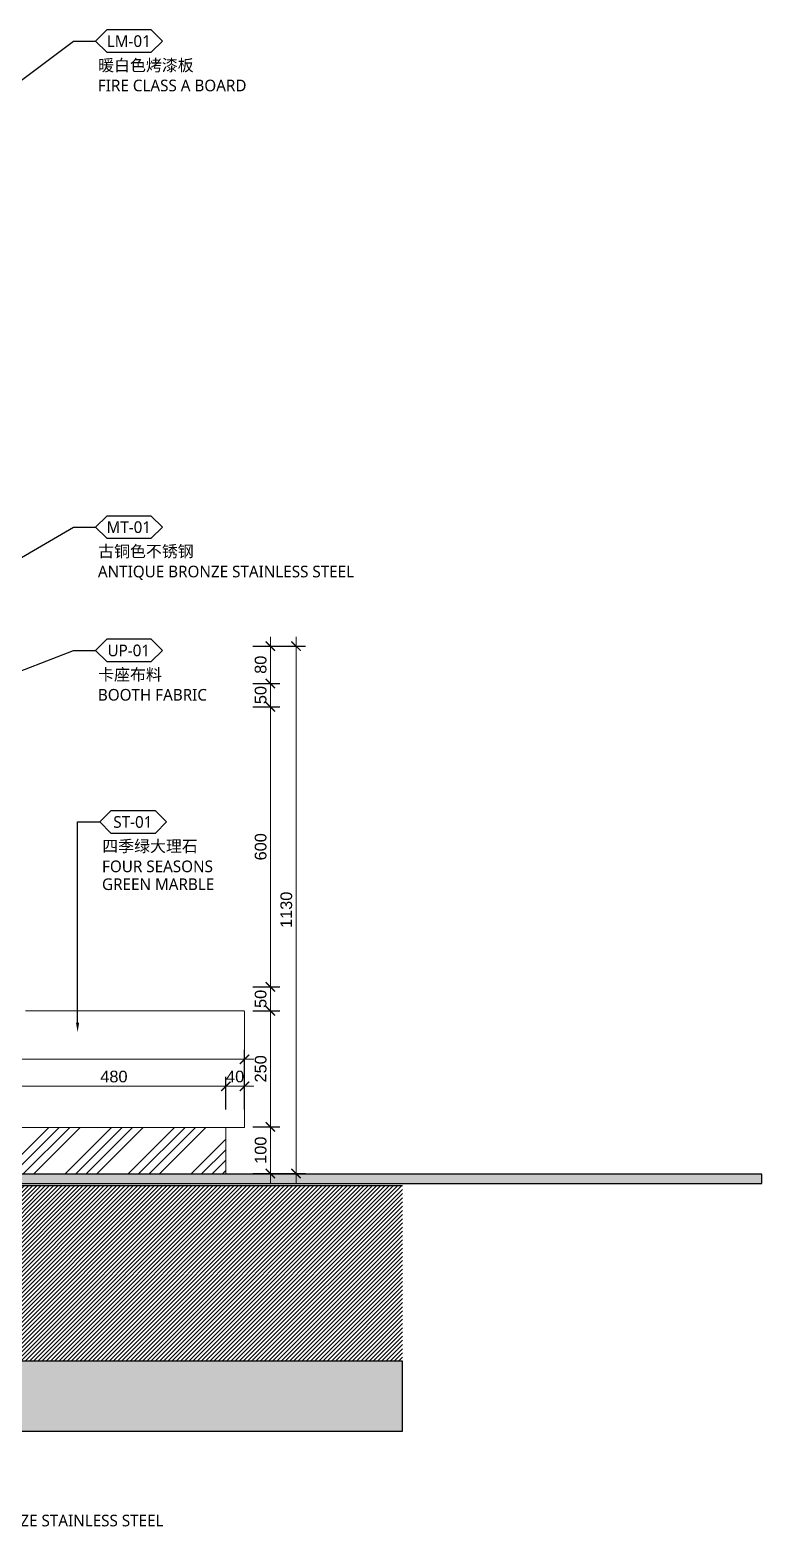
# Model space of a CAD drawing. Header units: millimetres. Extents: x 92928 to 223128, y -11456 to 21098.
# Drawn here: x 187468 to 189035, y -10498 to -7285 of the extents above; entities that cross this region are included whole.
import ezdxf
from ezdxf import colors
from ezdxf.entities.mleader import LeaderData, LeaderLine
from ezdxf.enums import TextEntityAlignment as Align
from ezdxf.math import Vec2, Vec3

# ---------------------------------------------------------------- set-up
doc = ezdxf.new("R2010")
doc.units = ezdxf.units.MM
doc.layers.get('Defpoints').update_dxf_attribs({"color": 250})
for name, color, linetype, lineweight in [('_ACM-A-ANNO-DIMS', 2, 'Continuous', 13), ('_ACM-A-ANNO-DIMS @ 10', 2, 'Continuous', 13), ('_ACM-A-DETL-PATT', 8, 'Continuous', 0), ('_ACM-A-DETL-THIN', 2, 'Continuous', 9), ('_ACM-A-ELVE-HACH', 251, 'Continuous', 9)]:
    doc.layers.add(name, color=color, linetype=linetype, lineweight=lineweight)
for name, color, linetype in [('I-DETL-LW01', 1, 'Continuous'), ('I-DETL-LW02', 2, 'Continuous'), ('IA10-16 Floor Detail$0$I-SECT-LW09', 9, 'Continuous'), ('WALL TYPE$0$G-ANNO-NOTE-CH', 7, 'Continuous'), ('WALL TYPE$0$I-SECT-LW03', 3, 'Continuous')]:
    doc.layers.add(name, color=color, linetype=linetype)
doc.styles.add('Arial', font='ARIALUNI.ttf')
doc.styles.add('WALL TYPE$0$Aecom Chinese', font='Microsoft YaHei.ttf')
doc.dimstyles.new('Aec-Arch-M-注释性', dxfattribs={"dimscale": 2, "dimtxt": 2.5, "dimasz": 2, "dimexe": 2, "dimexo": 2, "dimgap": 0.8, "dimtad": 1, "dimdec": 0, "dimrnd": 5, "dimzin": 3, "dimdsep": 46, "dimtxsty": 'Arial', "dimblk": 'WALL TYPE$0$_ArchTick', "dimcen": 2.5, "dimdle": 2, "dimclrd": 256, "dimclrt": 256, "dimazin": 2, "dimtfac": 0.75, "dimtdec": 0, "dimtix": 1, "dimtmove": 2, "dimatfit": 2, "dimfxl": 5, "dimfxlon": 1, "dimtolj": 1, "dimtzin": 0, "dimlwd": -1, "dimarcsym": 0})

# ---------------------------------------------------------------- blocks, each defined once
blk = doc.blocks.new('WALL TYPE$0$_ArchTick')
at = {"color": 0, "linetype": 'ByBlock', "const_width": 0.15}
blk.add_lwpolyline([(-0.5, -0.5), (0.5, 0.5)], dxfattribs=at)
blk = doc.blocks.new('*D538')
at = {"layer": '_ACM-A-ANNO-DIMS', "color": 0, "lineweight": -2, "transparency": 16777216}
for p, q in [((187945.1, -9634.6), (188002.5, -9634.6)), ((187945.1, -9734.7), (188002.5, -9734.7))]:
    blk.add_line(p, q, dxfattribs=at)
at = {"layer": '_ACM-A-ANNO-DIMS', "transparency": 16777216}
blk.add_line((187982.5, -9614.6), (187982.5, -9754.7), dxfattribs=at)
at = {"layer": 'Defpoints', "color": 0, "transparency": 16777216}
for p in [(187925.1, -9634.6), (187925.1, -9734.7), (187982.5, -9734.7)]:
    blk.add_point(p, dxfattribs=at)
at = {"layer": '_ACM-A-ANNO-DIMS', "transparency": 16777216, "xscale": 20, "yscale": 20, "zscale": 20}
for p, rotation in [((187982.5, -9634.6), 90), ((187982.5, -9734.7), 270)]:
    blk.add_blockref('WALL TYPE$0$_ArchTick', p, dxfattribs=dict(at, rotation=rotation))
at = {"layer": '_ACM-A-ANNO-DIMS', "transparency": 16777216, "insert": (187961.7, -9684.7), "char_height": 25, "attachment_point": 5, "rotation": 90, "style": 'Arial'}
blk.add_mtext('\\A1;100', dxfattribs=at)
blk = doc.blocks.new('*D539')
at = {"layer": '_ACM-A-ANNO-DIMS', "transparency": 16777216}
blk.add_line((187982.5, -9366.3), (187982.5, -9654.6), dxfattribs=at)
at = {"layer": '_ACM-A-ANNO-DIMS', "color": 0, "lineweight": -2, "transparency": 16777216}
for p, q in [((187945.1, -9386.3), (188002.5, -9386.3)), ((187945.1, -9634.6), (188002.5, -9634.6))]:
    blk.add_line(p, q, dxfattribs=at)
at = {"layer": 'Defpoints', "color": 0, "transparency": 16777216}
for p in [(187925.1, -9386.3), (187925.1, -9634.6), (187982.5, -9634.6)]:
    blk.add_point(p, dxfattribs=at)
at = {"layer": '_ACM-A-ANNO-DIMS', "transparency": 16777216, "xscale": 20, "yscale": 20, "zscale": 20}
for p, rotation in [((187982.5, -9386.3), 90), ((187982.5, -9634.6), 270)]:
    blk.add_blockref('WALL TYPE$0$_ArchTick', p, dxfattribs=dict(at, rotation=rotation))
at = {"layer": '_ACM-A-ANNO-DIMS', "transparency": 16777216, "insert": (187961.7, -9510.4), "char_height": 25, "attachment_point": 5, "rotation": 90, "style": 'Arial'}
blk.add_mtext('\\A1;250', dxfattribs=at)
blk = doc.blocks.new('*D540')
at = {"layer": '_ACM-A-ANNO-DIMS', "transparency": 16777216}
for p, q in [((187982.5, -9334.7), (187982.5, -9314.7)), ((187982.5, -9334.7), (187982.5, -9386.3)), ((187982.5, -9386.3), (187982.5, -9406.3))]:
    blk.add_line(p, q, dxfattribs=at)
at = {"layer": '_ACM-A-ANNO-DIMS', "color": 0, "lineweight": -2, "transparency": 16777216}
for p, q in [((187945.1, -9334.7), (188002.5, -9334.7)), ((187945.1, -9386.3), (188002.5, -9386.3))]:
    blk.add_line(p, q, dxfattribs=at)
at = {"layer": 'Defpoints', "color": 0, "transparency": 16777216}
for p in [(187925.1, -9334.7), (187925.1, -9386.3), (187982.5, -9386.3)]:
    blk.add_point(p, dxfattribs=at)
at = {"layer": '_ACM-A-ANNO-DIMS', "transparency": 16777216, "xscale": 20, "yscale": 20, "zscale": 20}
for p, rotation in [((187982.5, -9334.7), 270), ((187982.5, -9386.3), 90)]:
    blk.add_blockref('WALL TYPE$0$_ArchTick', p, dxfattribs=dict(at, rotation=rotation))
at = {"layer": '_ACM-A-ANNO-DIMS', "transparency": 16777216, "insert": (187961.7, -9360.5), "char_height": 25, "attachment_point": 5, "rotation": 90, "style": 'Arial'}
blk.add_mtext('\\A1;50', dxfattribs=at)
blk = doc.blocks.new('*D541')
at = {"layer": '_ACM-A-ANNO-DIMS', "color": 0, "lineweight": -2, "transparency": 16777216}
for p, q in [((187945.1, -8734.7), (188002.5, -8734.7)), ((187945.1, -9334.7), (188002.5, -9334.7))]:
    blk.add_line(p, q, dxfattribs=at)
at = {"layer": '_ACM-A-ANNO-DIMS', "transparency": 16777216}
blk.add_line((187982.5, -8714.7), (187982.5, -9354.7), dxfattribs=at)
at = {"layer": 'Defpoints', "color": 0, "transparency": 16777216}
for p in [(187925.1, -8734.7), (187925.1, -9334.7), (187982.5, -9334.7)]:
    blk.add_point(p, dxfattribs=at)
at = {"layer": '_ACM-A-ANNO-DIMS', "transparency": 16777216, "xscale": 20, "yscale": 20, "zscale": 20}
for p, rotation in [((187982.5, -8734.7), 90), ((187982.5, -9334.7), 270)]:
    blk.add_blockref('WALL TYPE$0$_ArchTick', p, dxfattribs=dict(at, rotation=rotation))
at = {"layer": '_ACM-A-ANNO-DIMS', "transparency": 16777216, "insert": (187961.7, -9034.7), "char_height": 25, "attachment_point": 5, "rotation": 90, "style": 'Arial'}
blk.add_mtext('\\A1;600', dxfattribs=at)
blk = doc.blocks.new('*D542')
at = {"layer": '_ACM-A-ANNO-DIMS', "transparency": 16777216}
for p, q in [((187982.5, -8684.7), (187982.5, -8664.7)), ((187982.5, -8684.7), (187982.5, -8734.7)), ((187982.5, -8734.7), (187982.5, -8754.7))]:
    blk.add_line(p, q, dxfattribs=at)
at = {"layer": '_ACM-A-ANNO-DIMS', "color": 0, "lineweight": -2, "transparency": 16777216}
for p, q in [((187945.1, -8684.7), (188002.5, -8684.7)), ((187945.1, -8734.7), (188002.5, -8734.7))]:
    blk.add_line(p, q, dxfattribs=at)
at = {"layer": 'Defpoints', "color": 0, "transparency": 16777216}
for p in [(187925.1, -8684.7), (187925.1, -8734.7), (187982.5, -8734.7)]:
    blk.add_point(p, dxfattribs=at)
at = {"layer": '_ACM-A-ANNO-DIMS', "transparency": 16777216, "xscale": 20, "yscale": 20, "zscale": 20}
for p, rotation in [((187982.5, -8684.7), 270), ((187982.5, -8734.7), 90)]:
    blk.add_blockref('WALL TYPE$0$_ArchTick', p, dxfattribs=dict(at, rotation=rotation))
at = {"layer": '_ACM-A-ANNO-DIMS', "transparency": 16777216, "insert": (187961.7, -8709.7), "char_height": 25, "attachment_point": 5, "rotation": 90, "style": 'Arial'}
blk.add_mtext('\\A1;50', dxfattribs=at)
blk = doc.blocks.new('*D543')
at = {"layer": '_ACM-A-ANNO-DIMS', "color": 0, "lineweight": -2, "transparency": 16777216}
for p, q in [((187945.1, -8604.7), (188002.5, -8604.7)), ((187945.1, -8684.7), (188002.5, -8684.7))]:
    blk.add_line(p, q, dxfattribs=at)
at = {"layer": '_ACM-A-ANNO-DIMS', "transparency": 16777216}
blk.add_line((187982.5, -8584.7), (187982.5, -8704.7), dxfattribs=at)
at = {"layer": 'Defpoints', "color": 0, "transparency": 16777216}
for p in [(187925.1, -8604.7), (187925.1, -8684.7), (187982.5, -8684.7)]:
    blk.add_point(p, dxfattribs=at)
at = {"layer": '_ACM-A-ANNO-DIMS', "transparency": 16777216, "xscale": 20, "yscale": 20, "zscale": 20}
for p, rotation in [((187982.5, -8604.7), 90), ((187982.5, -8684.7), 270)]:
    blk.add_blockref('WALL TYPE$0$_ArchTick', p, dxfattribs=dict(at, rotation=rotation))
at = {"layer": '_ACM-A-ANNO-DIMS', "transparency": 16777216, "insert": (187961.7, -8644.7), "char_height": 25, "attachment_point": 5, "rotation": 90, "style": 'Arial'}
blk.add_mtext('\\A1;80', dxfattribs=at)
blk = doc.blocks.new('*D544')
at = {"layer": '_ACM-A-ANNO-DIMS', "color": 0, "lineweight": -2, "transparency": 16777216}
for p, q in [((187887.1, -9597.8), (187887.1, -9527.8)), ((187927.1, -9597.8), (187927.1, -9527.8))]:
    blk.add_line(p, q, dxfattribs=at)
at = {"layer": '_ACM-A-ANNO-DIMS', "transparency": 16777216}
for p, q in [((187887.1, -9547.8), (187867.1, -9547.8)), ((187927.1, -9547.8), (187887.1, -9547.8)), ((187927.1, -9547.8), (187947.1, -9547.8))]:
    blk.add_line(p, q, dxfattribs=at)
at = {"layer": 'Defpoints', "color": 0, "transparency": 16777216}
for p in [(187887.1, -9547.8), (187887.1, -9636.3), (187927.1, -9636.3)]:
    blk.add_point(p, dxfattribs=at)
at = {"layer": '_ACM-A-ANNO-DIMS', "transparency": 16777216, "xscale": 20, "yscale": 20, "zscale": 20}
blk.add_blockref('WALL TYPE$0$_ArchTick', (187887.1, -9547.8), dxfattribs=at)
at = {"layer": '_ACM-A-ANNO-DIMS', "transparency": 16777216, "xscale": 20, "yscale": 20, "zscale": 20, "rotation": 180}
blk.add_blockref('WALL TYPE$0$_ArchTick', (187927.1, -9547.8), dxfattribs=at)
at = {"layer": '_ACM-A-ANNO-DIMS', "transparency": 16777216, "insert": (187907.1, -9527), "char_height": 25, "attachment_point": 5, "style": 'Arial'}
blk.add_mtext('\\A1;40', dxfattribs=at)
blk = doc.blocks.new('*D545')
at = {"layer": '_ACM-A-ANNO-DIMS', "color": 0, "lineweight": -2, "transparency": 16777216}
for p, q in [((187407.9, -9597.8), (187407.9, -9527.8)), ((187887.1, -9597.8), (187887.1, -9527.8))]:
    blk.add_line(p, q, dxfattribs=at)
at = {"layer": '_ACM-A-ANNO-DIMS', "transparency": 16777216}
blk.add_line((187907.1, -9547.8), (187387.9, -9547.8), dxfattribs=at)
at = {"layer": 'Defpoints', "color": 0, "transparency": 16777216}
for p in [(187407.9, -9547.8), (187407.9, -9636.3), (187887.1, -9636.3)]:
    blk.add_point(p, dxfattribs=at)
at = {"layer": '_ACM-A-ANNO-DIMS', "transparency": 16777216, "xscale": 20, "yscale": 20, "zscale": 20, "rotation": 180}
blk.add_blockref('WALL TYPE$0$_ArchTick', (187407.9, -9547.8), dxfattribs=at)
at = {"layer": '_ACM-A-ANNO-DIMS', "transparency": 16777216, "xscale": 20, "yscale": 20, "zscale": 20}
blk.add_blockref('WALL TYPE$0$_ArchTick', (187887.1, -9547.8), dxfattribs=at)
at = {"layer": '_ACM-A-ANNO-DIMS', "transparency": 16777216, "insert": (187647.5, -9527), "char_height": 25, "attachment_point": 5, "style": 'Arial'}
blk.add_mtext('\\A1;480', dxfattribs=at)
blk = doc.blocks.new('*D548')
at = {"layer": '_ACM-A-ANNO-DIMS', "color": 0, "lineweight": -2, "transparency": 16777216}
for p, q in [((186118.2, -9539.9), (186118.2, -9469.9)), ((187927.1, -9539.9), (187927.1, -9469.9))]:
    blk.add_line(p, q, dxfattribs=at)
at = {"layer": '_ACM-A-ANNO-DIMS', "transparency": 16777216}
blk.add_line((187947.1, -9489.9), (186098.2, -9489.9), dxfattribs=at)
at = {"layer": 'Defpoints', "color": 0, "transparency": 16777216}
for p in [(186118.2, -9489.9), (186118.2, -9636.3), (187927.1, -9631.5)]:
    blk.add_point(p, dxfattribs=at)
at = {"layer": '_ACM-A-ANNO-DIMS', "transparency": 16777216, "xscale": 20, "yscale": 20, "zscale": 20, "rotation": 180}
blk.add_blockref('WALL TYPE$0$_ArchTick', (186118.2, -9489.9), dxfattribs=at)
at = {"layer": '_ACM-A-ANNO-DIMS', "transparency": 16777216, "xscale": 20, "yscale": 20, "zscale": 20}
blk.add_blockref('WALL TYPE$0$_ArchTick', (187927.1, -9489.9), dxfattribs=at)
at = {"layer": '_ACM-A-ANNO-DIMS', "transparency": 16777216, "insert": (187022.7, -9469.2), "char_height": 25, "attachment_point": 5, "style": 'Arial'}
blk.add_mtext('\\A1;1810', dxfattribs=at)
blk = doc.blocks.new('*D562')
at = {"layer": '_ACM-A-ANNO-DIMS', "color": 0, "lineweight": -2, "transparency": 16777216}
for p, q in [((187987.5, -8604.7), (188057.5, -8604.7)), ((187987.5, -9734.7), (188057.5, -9734.7))]:
    blk.add_line(p, q, dxfattribs=at)
at = {"layer": '_ACM-A-ANNO-DIMS', "transparency": 16777216}
blk.add_line((188037.5, -8584.7), (188037.5, -9754.7), dxfattribs=at)
at = {"layer": 'Defpoints', "color": 0, "transparency": 16777216}
for p in [(187925.1, -8604.7), (187925.1, -9734.7), (188037.5, -9734.7)]:
    blk.add_point(p, dxfattribs=at)
at = {"layer": '_ACM-A-ANNO-DIMS', "transparency": 16777216, "xscale": 20, "yscale": 20, "zscale": 20}
for p, rotation in [((188037.5, -8604.7), 90), ((188037.5, -9734.7), 270)]:
    blk.add_blockref('WALL TYPE$0$_ArchTick', p, dxfattribs=dict(at, rotation=rotation))
at = {"layer": '_ACM-A-ANNO-DIMS', "transparency": 16777216, "insert": (188016.7, -9169.7), "char_height": 25, "attachment_point": 5, "rotation": 90, "style": 'Arial'}
blk.add_mtext('\\A1;1130', dxfattribs=at)
blk = doc.blocks.new('WHA12202707')
at = {"transparency": 16777216}
for p, q in [((2.38, 2.38), (0, 0)), ((2.38, -2.38), (0, 0)), ((11.91, 2.38), (2.38, 2.38)), ((11.91, 2.38), (14.29, 0)), ((11.91, -2.38), (14.29, 0)), ((2.38, -2.38), (11.91, -2.38))]:
    blk.add_line(p, q, dxfattribs=at)
at = {"transparency": 16777216, "style": 'WALL TYPE$0$Aecom Chinese'}
blk.add_attdef('英文2', (0.49, -14.58), '', height=2.5, dxfattribs=at)
at = {"layer": 'WALL TYPE$0$G-ANNO-NOTE-CH', "transparency": 16777216, "style": 'WALL TYPE$0$Aecom Chinese'}
blk.add_attdef('编号', text='', height=2.5, dxfattribs=at).set_placement((7.1, 0), align=Align.MIDDLE)
for tag, p in [('中文', (0.54, -5.18)), ('英文', (0.49, -9.51))]:
    blk.add_attdef(tag, text='', height=2.5, dxfattribs=at).set_placement(p, align=Align.MIDDLE_LEFT)

msp = doc.modelspace()

# ---------------------------------------------------------------- hatches: boundary and pattern name
h = msp.add_hatch()
h.set_pattern_fill('0-钢筋混凝土001-DOM', color=250, scale=15, pattern_type=2)
h.set_pattern_definition([(45, (-2644.7, -8316.98), (-53.03301, 53.03301), []), (50, (-2644.7, -8316.98), (107.589027, -9.41282), [11.25, -123.75]), (355, (-2644.7, -8316.98), (-20.8127, 112.82882), [9, -99]), (100.4514, (-2635.73, -8317.76), (86.77641, 103.41593), [9.56103, -105.171317]), (46.1842, (-2644.7, -8286.98), (160.08616, -24.82785), [16.875, -185.625]), (96.6356, (-2631.36, -8289.05), (140.1994, 146.11768), [14.34154, -157.75695]), (351.1842, (-2644.7, -8286.98), (140.19929, 146.11779), [13.5, -148.5]), (21, (-2629.7, -8294.48), (89.536058, -60.392834), [11.25, -123.75]), (326, (-2629.7, -8294.48), (36.4973, 108.772507), [9, -99]), (71.4514, (-2622.24, -8299.51), (126.033394, 48.379575), [9.56103, -105.171317]), (37.5, (-2644.7, -8316.98), (1.823978, 49.934078), [0.75, -97.8, 0.75, -100.5, 0.75, -99.375]), (7.5, (-2644.7, -8316.98), (39.46043, 59.161757), [0.75, -57.3, 0.75, -95.55, 0.75, -37.875]), (327.5, (-2678.15, -8316.98), (80.0733654, -3.383231), [0.75, -37.5, 0.75, -117, 0.75, -155.25]), (317.5, (-2693.15, -8316.98), (87.477925, 15.015747), [0.75, -48.75, 0.75, -77.7, 0.75, -110.25])])
h.paths.add_polyline_path([(184346.1, -10136.3), (184346.1, -10286.3), (188265.2, -10286.3), (188265.2, -10136.3)])
at = {"layer": '_ACM-A-DETL-PATT'}
h = msp.add_hatch(dxfattribs=at)
h.set_pattern_fill('ANSI31', color=256, scale=2)
h.set_pattern_definition([(45, (185778.222, -10136.252), (-4.490128, 4.490128), [])])
h.paths.add_polyline_path([(188265.2, -9761.3), (185778.2, -9761.3), (185778.2, -10136.3), (188265.2, -10136.3)])
at = {"layer": '_ACM-A-ELVE-HACH'}
h = msp.add_hatch(dxfattribs=at)
h.set_pattern_fill('ANSI34', color=256, scale=5, style=0)
h.set_pattern_definition([(45, (187407.905, -9736.25), (-67.352, 67.352), []), (45, (187430.36, -9736.25), (-67.352, 67.352), []), (45, (187452.81, -9736.25), (-67.352, 67.352), []), (45, (187475.26, -9736.25), (-67.352, 67.352), [])])
h.paths.add_polyline_path([(187407.9, -9636.3), (187407.9, -9736.3), (187887.1, -9736.3), (187887.1, -9636.3)])
at = {"layer": 'IA10-16 Floor Detail$0$I-SECT-LW09'}
h = msp.add_hatch(dxfattribs=at)
h.set_pattern_fill('DOLMIT', color=8)
h.set_pattern_definition([(0, (186717.304, -9756.252), (0, 6.35), []), (45, (186717.304, -9756.252), (-12.69999, 12.69999), [8.98026, -17.96051])])
h.paths.add_polyline_path([(189035.2, -9756.3), (189035.2, -9736.3), (186663.2, -9736.3), (186663.2, -9756.3)])

# ---------------------------------------------------------------- linework, layer by layer
at = {"layer": '_ACM-A-DETL-THIN'}
msp.add_lwpolyline([(187457.9, -9386.3), (187925.1, -9386.3, -0.414214), (187927.1, -9388.3), (187927.1, -9634.3, -0.414214), (187925.1, -9636.3), (187887.1, -9636.3), (187887.1, -9736.3)], format="xyb", dxfattribs=at)
at = {"layer": '_ACM-A-DETL-THIN', "color": 8}
msp.add_lwpolyline([(187887.1, -9636.3), (187407.9, -9636.3)], dxfattribs=at)
at = {"layer": 'I-DETL-LW01'}
msp.add_lwpolyline([(188265.2, -9761.3), (185778.2, -9761.3)], dxfattribs=at)
at = {"layer": 'I-DETL-LW02'}
msp.add_lwpolyline([(189035.2, -9736.3), (186663.2, -9736.3), (186663.2, -9756.3), (189035.2, -9756.3)], close=True, dxfattribs=at)
at = {"layer": 'WALL TYPE$0$I-SECT-LW03'}
msp.add_lwpolyline([(188265.2, -10286.3), (188265.2, -10136.3), (184346.1, -10136.3), (184346.1, -10286.3)], close=True, dxfattribs=at)

# ---------------------------------------------------------------- dimensions: what is measured, and where the dimension line sits
at = {"layer": '_ACM-A-ANNO-DIMS @ 10'}
for base, p1, p2, picture, middle in [((187982.5, -8684.7), (187925.1, -8604.7), (187925.1, -8684.7), '*D543', (187961.7, -8644.7)), ((188037.5, -9734.7), (187925.1, -8604.7), (187925.1, -9734.7), '*D562', (188016.7, -9169.7)), ((187982.5, -8734.7), (187925.1, -8684.7), (187925.1, -8734.7), '*D542', (187961.7, -8709.7)), ((187982.5, -9334.7), (187925.1, -8734.7), (187925.1, -9334.7), '*D541', (187961.7, -9034.7)), ((187982.5, -9386.3), (187925.1, -9334.7), (187925.1, -9386.3), '*D540', (187961.7, -9360.5)), ((187982.5, -9634.6), (187925.1, -9386.3), (187925.1, -9634.6), '*D539', (187961.7, -9510.4)), ((187982.5, -9734.7), (187925.1, -9634.6), (187925.1, -9734.7), '*D538', (187961.7, -9684.7))]:
    dim = msp.add_linear_dim(base=base, p1=p1, p2=p2, angle=90, dimstyle='Aec-Arch-M-注释性', override={"dimscale": 10, "dimzin": 8, "dimtix": 1, "dimtofl": 1, "dimtmove": 2, "dimatfit": 2}, dxfattribs=at)
    dim.commit()
    dim.dimension.update_dxf_attribs({"geometry": picture, "text_midpoint": middle})
for base, p1, p2, picture, middle in [((186118.2, -9489.9), (187927.1, -9631.5), (186118.2, -9636.3), '*D548', (187022.7, -9469.2)), ((187407.9, -9547.8), (187887.1, -9636.3), (187407.9, -9636.3), '*D545', (187647.5, -9527)), ((187887.1, -9547.8), (187927.1, -9636.3), (187887.1, -9636.3), '*D544', (187907.1, -9527))]:
    dim = msp.add_linear_dim(base=base, p1=p1, p2=p2, dimstyle='Aec-Arch-M-注释性', override={"dimscale": 10, "dimzin": 8, "dimtix": 1, "dimtofl": 1, "dimtmove": 2, "dimatfit": 2}, dxfattribs=at)
    dim.commit()
    dim.dimension.update_dxf_attribs({"geometry": picture, "text_midpoint": middle})

# ---------------------------------------------------------------- leaders
ml = msp.add_multileader_block('Standard', dxfattribs=at)
ml.set_content('WHA12202707', color=256, scale=10)
ml.set_attribute('编号', 'LM-01', width=0)
ml.set_attribute('中文', '暖白色烤漆板', width=0)
ml.set_attribute('英文', 'FIRE CLASS A BOARD', width=0)
ml.set_attribute('英文2', '', width=0)
ml.set_leader_properties(color=2)
ml.build(insert=Vec2(0, 0))
ml.multileader.update_dxf_attribs({"text_right_attachment_type": 6, "dogleg_length": 0.36, "arrow_head_size": 20, "scale": 10})
ctx = ml.context
ctx.base_point, ctx.scale, ctx.char_height, ctx.arrow_head_size, ctx.landing_gap_size, ctx.plane_origin = Vec3(187608.3, -7308.7), 10, 750, 20, 0.9, Vec3(190069.2, -10190.4)
ctx.right_attachment = 6
notes = []
notes.append((ctx, [(0, (1, 1, 0), (187560.9, -7308.7), (1, 0), 47.4, [(2, [(186993.1, -7735)], 0, [])])]))
ctx.block.insert = Vec3(187608.3, -7308.7)
ml = msp.add_multileader_block('Standard', dxfattribs=at)
ml.set_content('WHA12202707', color=256, scale=10)
ml.set_attribute('编号', 'MT-01', width=0)
ml.set_attribute('中文', '古铜色不锈钢', width=0)
ml.set_attribute('英文', 'ANTIQUE BRONZE STAINLESS STEEL', width=0)
ml.set_attribute('英文2', '', width=0)
ml.set_leader_properties(color=2)
ml.build(insert=Vec2(0, 0))
ml.multileader.update_dxf_attribs({"text_right_attachment_type": 6, "dogleg_length": 0.36, "arrow_head_size": 20, "scale": 10})
ctx = ml.context
ctx.base_point, ctx.scale, ctx.char_height, ctx.arrow_head_size, ctx.landing_gap_size, ctx.plane_origin = Vec3(187608.3, -8349.9), 10, 750, 20, 0.9, Vec3(190069.2, -13241.1)
ctx.right_attachment = 6
notes.append((ctx, [(0, (1, 1, 0), (187560.9, -8349.9), (1, 0), 47.4, [(1, [(187095.4, -8621.3)], 0, [])])]))
ctx.block.insert = Vec3(187608.3, -8349.9)
ml = msp.add_multileader_block('Standard', dxfattribs=at)
ml.set_content('WHA12202707', color=256, scale=10)
ml.set_attribute('编号', 'UP-01', width=0)
ml.set_attribute('中文', '卡座布料', width=0)
ml.set_attribute('英文', 'BOOTH FABRIC', width=0)
ml.set_attribute('英文2', '', width=0)
ml.set_leader_properties(color=2)
ml.build(insert=Vec2(0, 0))
ml.multileader.update_dxf_attribs({"text_right_attachment_type": 6, "dogleg_length": 0.36, "arrow_head_size": 20, "scale": 10})
ctx = ml.context
ctx.base_point, ctx.scale, ctx.char_height, ctx.arrow_head_size, ctx.landing_gap_size, ctx.plane_origin = Vec3(187608.3, -8614), 10, 750, 20, 0.9, Vec3(190069.2, -13505.3)
ctx.right_attachment = 6
notes.append((ctx, [(0, (1, 1, 0), (187560.9, -8614), (1, 0), 47.4, [(1, [(187033.8, -8816.7)], 0, [])])]))
ctx.block.insert = Vec3(187608.3, -8614)
ml = msp.add_multileader_block('Standard', dxfattribs=at)
ml.set_content('WHA12202707', color=256, scale=10)
ml.set_attribute('编号', 'ST-01', width=0)
ml.set_attribute('中文', '四季绿大理石', width=0)
ml.set_attribute('英文', 'FOUR SEASONS ', width=0)
ml.set_attribute('英文2', 'GREEN MARBLE', width=0)
ml.set_leader_properties(color=2)
ml.build(insert=Vec2(0, 0))
ml.multileader.update_dxf_attribs({"text_right_attachment_type": 6, "dogleg_length": 0.36, "arrow_head_size": 20, "scale": 10})
ctx = ml.context
ctx.base_point, ctx.scale, ctx.char_height, ctx.arrow_head_size, ctx.landing_gap_size, ctx.plane_origin = Vec3(187617.1, -8981.5), 10, 750, 20, 0.9, Vec3(189407.1, -10111.8)
ctx.right_attachment = 6
notes.append((ctx, [(0, (1, 1, 0), (187569.7, -8981.5), (1, 0), 47.4, [(0, [(187569.7, -9431.8)], 0, [])])]))
ctx.block.insert = Vec3(187617.1, -8981.5)
ml = msp.add_multileader_block('Standard', dxfattribs=at)
ml.set_content('WHA12202707', color=256, scale=10)
ml.set_attribute('编号', 'MT-01', width=0)
ml.set_attribute('中文', '古铜色不锈钢', width=0)
ml.set_attribute('英文', 'ANTIQUE BRONZE STAINLESS STEEL', width=0)
ml.set_attribute('英文2', '', width=0)
ml.set_leader_properties(color=2)
ml.build(insert=Vec2(0, 0))
ml.multileader.update_dxf_attribs({"text_right_attachment_type": 6, "dogleg_length": 0.36, "arrow_head_size": 20, "scale": 10})
ctx = ml.context
ctx.base_point, ctx.scale, ctx.char_height, ctx.arrow_head_size, ctx.landing_gap_size, ctx.plane_origin = Vec3(187200.2, -10382.9), 10, 750, 20, 0.9, Vec3(189661.4, -15407)
ctx.right_attachment = 6
notes.append((ctx, [(0, (1, 1, 0), (187152.8, -10382.9), (1, 0), 47.4, [(1, [(187152.8, -9698.1)], 0, [])])]))
ctx.block.insert = Vec3(187200.2, -10382.9)
for ctx, leaders in notes:
    for number, flags, end, landing, length, lines in leaders:
        leader = LeaderData()
        leader.index, (leader.has_last_leader_line, leader.has_dogleg_vector, leader.attachment_direction) = number, flags
        leader.last_leader_point, leader.dogleg_vector, leader.dogleg_length = Vec3(end), Vec3(landing), length
        for number, points, colour, breaks in lines:
            line = LeaderLine()
            line.index, line.vertices, line.color, line.breaks = number, Vec3.list(points), colors.encode_raw_color(colour), breaks
            leader.lines.append(line)
        ctx.leaders.append(leader)

doc.saveas('drawing.dxf')
